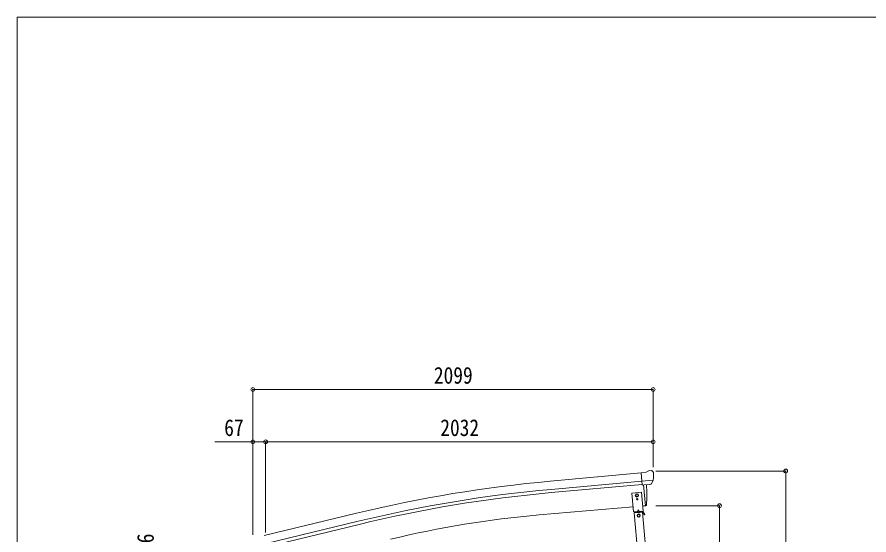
# Model space of a CAD drawing. Units: millimetres at full size. Extents: x -5590 to 5652, y -3902 to 3858.
# Drawn here: x -5590 to -1123, y 1141 to 3858 of the extents above; entities that cross this region are included whole.
import ezdxf
from ezdxf.enums import TextEntityAlignment as Align

# ---------------------------------------------------------------- set-up
doc = ezdxf.new("R2010")
doc.units = ezdxf.units.MM
doc.header["$LTSCALE"] = 20
doc.header["$PDMODE"] = 32
doc.header["$PDSIZE"] = 20
for name, color, linetype, lineweight in [('0-1_本体', 7, 'Continuous', 9), ('0-2_部品', 7, 'Continuous', 9), ('0-A_寸法', 6, 'Continuous', 9), ('1-4_DIM2', 4, 'Continuous', 9), ('F-0_240', 7, 'Continuous', 9)]:
    doc.layers.add(name, color=color, linetype=linetype, lineweight=lineweight)
doc.styles.add('ＭＳ ゴシック', font='')
doc.styles.get('ＭＳ ゴシック').set_extended_font_data('MS Gothic')

msp = doc.modelspace()

# ---------------------------------------------------------------- linework, layer by layer
at = {"layer": '0-1_本体', "color": 4}
for p, q in [((-2317, 1466.32), (-2793.93, 1423.27)), ((-2313.29, 1423.48), (-2790.07, 1380.49)), ((-2311.76, 1406.5), (-2788.54, 1363.51)), ((-2304.46, 1403.89), (-2294.91, 1294.75)), ((-4293.79, 1137.56), (-3810.86, 1254.87)), ((-2359.66, 1289.09), (-2852.78, 1245.95)), ((-2294.91, 1294.75), (-2309.85, 1293.45)), ((-4283.77, 1095.8), (-3800.73, 1213.13)), ((-4279.79, 1079.23), (-3796.7, 1196.56))]:
    msp.add_line(p, q, dxfattribs=at)
msp.add_lwpolyline([(-2304.46, 1403.89), (-2294.91, 1294.75), (-2292.37, 1295.07)], dxfattribs=at)
for centre, radius, start, end in [((-2169.33, -5503.18), 6954.55, 95.15276, 103.65276), ((-2987.83, 1349.57), 700, 355.76043, 4.54658), ((-2169.33, -5503.18), 6911.6, 95.15276, 103.65276), ((-2169.33, -5503.18), 6894.55, 95.15276, 103.65276), ((-2292.73, 1298.04), 3, 277, 355.76043), ((-2389.11, -4053.86), 5320.05, 95, 103.5)]:
    msp.add_arc(centre, radius, start, end, dxfattribs=at)
at = {"layer": '0-2_部品'}
for p, q in [((-2290.57, 1470.26), (-2278.85, 1477.03)), ((-2263.95, 1478.61), (-2277.61, 1477.42)), ((-2254.81, 1472.86), (-2260.3, 1477.46)), ((-2290.57, 1470.26), (-2317.14, 1467.94)), ((-2311.48, 1403.28), (-2317.14, 1467.94)), ((-2253.75, 1470.82), (-2253.63, 1469.48)), ((-2254.27, 1427.97), (-2313.19, 1422.82)), ((-2301.52, 1404.15), (-2311.48, 1403.28)), ((-2267.91, 1407.09), (-2275.62, 1406.41)), ((-2265.52, 1408.49), (-2254.59, 1427.42))]:
    msp.add_line(p, q, dxfattribs=at)
for points in [[(-2301.52, 1404.15), (-2301.25, 1404.08), (-2275.87, 1406.3), (-2275.62, 1406.41)], [(-2254.2, 1428.6), (-2254.49, 1427.62), (-2254.59, 1427.42)]]:
    msp.add_lwpolyline(points, dxfattribs=at)
for centre, radius, start, end in [((-2277.35, 1474.43), 3, 95, 120), ((-2263.51, 1473.63), 5, 50.00648, 94.99352), ((-2455.26, 1451.84), 202.4, 353.4085, 5)]:
    msp.add_arc(centre, radius, start, end, dxfattribs=at)
for centre, major_axis, ratio, start_param, end_param in [((-2249.42, 1474.87), (-15.35, 3.44), 0.101033, 5.9751426, 5.9753737), ((-2256.74, 1470.56), (2.71, -1.31), 0.997474, 0.5366567, 1.3225652), ((-2268.18, 1410.08), (1.62, -2.54), 0.997631, 5.8041905, 5.8929484), ((-2268.25, 1410.19), (-3.5, 2.17), 0.650902, 2.1145521, 2.1873627), ((-2268.12, 1409.99), (1.62, -2.54), 0.997631, 5.965759, 6.7621801)]:
    msp.add_ellipse(centre, major_axis=major_axis, ratio=ratio, start_param=start_param, end_param=end_param, dxfattribs=at)
at = {"layer": '0-A_寸法'}
for p, q in [((-4353.83, 1904.42), (-4353.83, 1629.8)), ((-2254.83, 1904.42), (-4353.83, 1904.42)), ((-2254.83, 1904.42), (-2254.83, 1629.8)), ((-4353.83, 1629.8), (-4553.83, 1629.8)), ((-4353.83, 1629.8), (-4353.83, 1142.24)), ((-4353.83, 1629.8), (-4286.83, 1629.8)), ((-4286.83, 1629.8), (-4286.83, 1153.37)), ((-4286.83, 1629.8), (-2254.83, 1629.8)), ((-2254.83, 1629.8), (-2254.83, 1496.11)), ((-1559.24, 1476.52), (-2240.66, 1476.52)), ((-1559.24, -822.04), (-1559.24, 1476.52)), ((-1906.35, 1294.75), (-2240.66, 1294.75)), ((-1906.35, -822.04), (-1906.35, 1294.75))]:
    msp.add_line(p, q, dxfattribs=at)
for p in [(-4353.83, 1904.42), (-2254.83, 1904.42), (-4353.83, 1629.8), (-4286.83, 1629.8), (-2254.83, 1629.8), (-1559.24, 1476.52), (-1906.35, 1294.75)]:
    msp.add_point(p, dxfattribs=at)
at = {"layer": '1-4_DIM2'}
for p, q in [((-2339.25, 1329.06), (-2340.07, 1329.07)), ((-2336.81, 1328.19), (-2335.99, 1328.18)), ((-2214.39, -336.94), (-2353.84, 1256.97)), ((-2309.1, 1263.9), (-2352.61, 1260.09)), ((-2352.35, 1257.11), (-2352.61, 1260.09)), ((-2337.9, 1258.37), (-2338.17, 1261.36)), ((-2337.95, 1258.87), (-2325.99, 1259.91)), ((-2333.1, 1272.31), (-2337.23, 1263.45)), ((-2333.1, 1272.31), (-2327.49, 1264.3)), ((-2325.95, 1259.42), (-2326.21, 1262.4)), ((-2311.51, 1260.68), (-2311.77, 1263.67)), ((-2311.55, 1261.18), (-2308.88, 1261.41)), ((-2298.4, 1248.83), (-2306.24, 1262.41)), ((-2303.06, 1251.91), (-2300.9, 1253.16))]:
    msp.add_line(p, q, dxfattribs=at)
for points in [[(-2307.46, 1266.05), (-2316.17, 1365.67), (-2365.98, 1361.31), (-2357.27, 1261.69)], [(-2339.77, 1356.06), (-2346.27, 1352.3), (-2346.27, 1344.8), (-2339.77, 1341.04), (-2333.27, 1344.8), (-2333.27, 1352.3)], [(-2317.25, 1263.19), (-2347.13, 1260.57), (-2347.31, 1262.57), (-2317.42, 1265.18)], [(-2330.53, 1250.46), (-2337.03, 1246.71), (-2337.03, 1239.2), (-2330.53, 1235.45), (-2324.03, 1239.2), (-2324.03, 1246.71)]]:
    msp.add_lwpolyline(points, close=True, dxfattribs=at)
for points in [[(-2340.07, 1329.07), (-2340.08, 1328.25), (-2339.26, 1328.24)], [(-2338.46, 1327.4), (-2338.47, 1326.58), (-2337.65, 1326.57), (-2337.64, 1327.39)], [(-2337.6, 1329.85), (-2337.58, 1330.67), (-2338.4, 1330.68), (-2338.42, 1329.86)], [(-2335.99, 1328.18), (-2335.97, 1329), (-2336.79, 1329.01)], [(-2170.56, -333.1), (-2310.01, 1260.81), (-2353.84, 1256.97)], [(-2298.4, 1248.83), (-2300.56, 1247.58), (-2308.4, 1261.16)]]:
    msp.add_lwpolyline(points, dxfattribs=at)
for centre, radius in [((-2339.77, 1348.55), 8.5), ((-2339.77, 1348.55), 7.7), ((-2339.77, 1348.55), 6.5), ((-2338.03, 1328.63), 3.75), ((-2330.53, 1242.95), 8.5), ((-2330.53, 1242.95), 7.7), ((-2330.53, 1242.95), 6.5)]:
    msp.add_circle(centre, radius, dxfattribs=at)
for centre, radius, start, end in [((-2339.28, 1327.42), 0.82, 359, 89), ((-2339.24, 1329.88), 0.82, 269, 359), ((-2336.82, 1327.37), 0.82, 89, 179), ((-2336.78, 1329.83), 0.82, 179, 269), ((-2308.83, 1260.91), 3, 30, 95), ((-2308.83, 1260.91), 0.5, 30, 95)]:
    msp.add_arc(centre, radius, start, end, dxfattribs=at)
at = {"layer": 'F-0_240', "color": 5}
for q in [(-5590.3, -3901.77), (5369.7, 3858.23)]:
    msp.add_line((-5590.3, 3858.23), q, dxfattribs=at)

# ---------------------------------------------------------------- texts
at = {"layer": '0-A_寸法', "color": 7, "style": 'ＭＳ ゴシック', "width": 0.85}
for s, p in [('2099', (-3404.33, 1908.42)), ('67', (-4503.83, 1633.8)), ('2032', (-3370.83, 1633.8))]:
    msp.add_text(s, height=87.98, dxfattribs=at).set_placement(p, align=Align.BOTTOM_LEFT)
msp.add_text('106', height=87.98, rotation=90, dxfattribs=at).set_placement((-4846.7, 995.85), align=Align.BOTTOM_LEFT)

doc.saveas('drawing.dxf')
